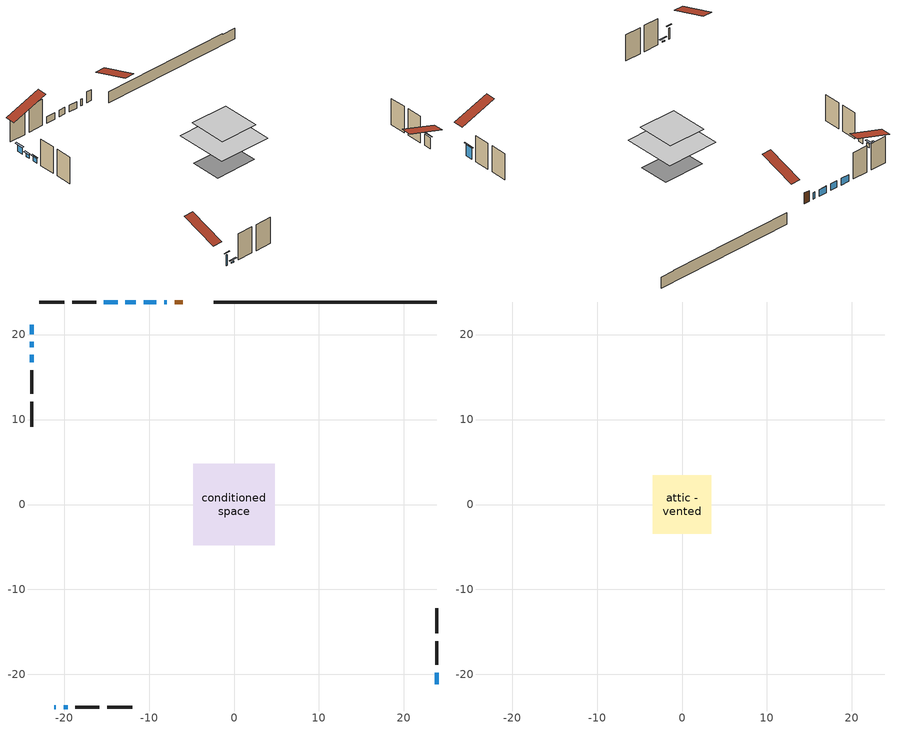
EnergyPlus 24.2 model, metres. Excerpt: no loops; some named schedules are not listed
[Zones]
conditioned space
 floor outside (Floor1 construction): -1.02,-1.02 -1.02,1.02 1.02,1.02 1.02,-1.02 z0.45
 floor adiabatic (AdiabaticFloorConstruction): -4.77,-4.77 -4.77,4.77 4.77,4.77 4.77,-4.77 z2.89
 floor foundation (Slab1 construction): -3.81,-2.74 -3.81,2.74 3.81,2.74 3.81,-2.74 z-1.68
 wall outside (AdiabaticWallConstruction 1): -6.02,23.83 -6.99,23.83 z0.45:2.48
 wall outside (AdiabaticWallConstruction): -23.83,21.13 -23.83,20.06 / -7.92,23.83 -8.2,23.83 / -9.13,23.83 -10.63,23.83 / -11.56,23.83 -12.78,23.83 / -13.71,23.83 -15.31,23.83 z0.45:1.67; -23.83,19.13 -23.83,18.52 z0.45:1.06; -21.13,-23.83 -20.97,-23.83 / 23.83,-21.13 23.83,-19.81 z0.45:2.48; -20.05,-23.83 -19.58,-23.83 z0.45:0.66; -23.83,17.59 -23.83,16.73 z0.45:1.42
 wall outside (Wall1 construction): -16.24,23.83 -19.03,23.83 / -18.66,-23.83 -15.86,-23.83 / -23.83,15.8 -23.83,13.01 / 23.83,-18.88 23.83,-16.08 z0.45:5.33
 wall outside (Wall2 construction): -19.96,23.83 -22.9,23.83 / -14.93,-23.83 -11.99,-23.83 / -23.83,12.08 -23.83,9.14 / 23.83,-15.16 23.83,-12.22 z0.45:5.33
 wall foundation (FoundationWall1 construction): -2.39,23.83,-1.68 -2.39,23.83,0.45 21.2,23.83,0.45 21.2,23.83,0.32 23.83,23.83,0.32 23.83,23.83,-1.68
 window (WindowConstruction): -23.83,21.13 -23.83,20.06 z0.45:1.67
 window (WindowConstruction 9): -7.92,23.83 -8.2,23.83 z0.45:1.67
 window (WindowConstruction 1): -23.83,19.13 -23.83,18.52 z0.45:1.06
 window (WindowConstruction 2): -9.13,23.83 -10.63,23.83 z0.45:1.67
 window (WindowConstruction 3): -11.56,23.83 -12.78,23.83 z0.45:1.67
 window (WindowConstruction 7): -21.13,-23.83 -20.97,-23.83 z0.45:2.48
 window (WindowConstruction 8): -20.05,-23.83 -19.59,-23.83 z0.45:0.65
 window (WindowConstruction 4): -23.83,17.59 -23.83,16.73 z0.45:1.42
 window (WindowConstruction 5): 23.83,-21.13 23.83,-19.81 z0.45:2.48
 window (WindowConstruction 6): -13.71,23.83 -15.31,23.83 z0.45:1.67
 door (Door): -6.02,23.83 -6.99,23.83 z0.45:2.48
 ceiling adiabatic (AdiabaticFloorConstruction): 4.77,-4.77 4.77,4.77 -4.77,4.77 -4.77,-4.77 z2.89
attic - vented
 floor to conditioned space (Floor2 construction Reversed): -3.45,-3.45 -3.45,3.45 3.45,3.45 3.45,-3.45 z5.33
 roof outside (Roof1 construction): -5.09,23.83,5.33 -5.09,17.11,7.57 -3.32,17.11,7.57 -3.32,23.83,5.33; -22.06,-23.83,5.33 -22.06,-17.11,7.57 -23.83,-17.11,7.57 -23.83,-23.83,5.33; -23.83,22.06,5.33 -17.11,22.06,7.57 -17.11,23.83,7.57 -23.83,23.83,5.33; 23.83,-22.06,5.33 17.11,-22.06,7.57 17.11,-23.83,7.57 23.83,-23.83,5.33
shading: -23.83,19.76 -23.83,21.43 -24.13,21.43 -24.13,19.76 z1.97; -23.83,18.22 -23.83,19.43 -24.13,19.43 -24.13,18.22 z1.36; -20.51,-23.83 -21.59,-23.83 -21.59,-23.98 -20.51,-23.98 z2.94; -19.13,-23.83 -20.51,-23.83 -20.51,-23.98 -19.13,-23.98 z1.11; -23.83,16.58 -23.83,17.74 -24.13,17.74 -24.13,16.58 z1.57; 23.83,-19.51 23.83,-21.43 23.98,-21.43 23.98,-19.51 z2.78
[Building]
Building 1: Terrain=Suburbs
[Site:Location]
Windsor AP_ON: Latitude {deg}=42.28; Longitude {deg}=-82.96; Time Zone {hr}=-5; Elevation {m}=190; Keep Site Location Information=Yes
[Site:GroundTemperature:Shallow]
6.34957, 4.46684, 4.31606, 5.20952, 8.79623, 12.3662, 15.4612, 17.4219, 17.5884, 15.9938, 12.9777, 9.51722
[Site:WaterMainsTemperature]
Calculation Method=Schedule; Temperature Schedule=mains temperature schedule
[Material] Roughness=Rough; Thermal Absorptance=0.9
Name | Thickness {m} | Conductivity {W/m-K} | Density {kg/m3} | Specific Heat {J/kg-K} | Solar Absorptance | Visible Absorptance
asphalt or fiberglass shingles | 0.00635 | 0.162714 | 1121.4 | 1465.45 | 0.4 | 0.4
ceiling loosefill ins | 0.0846667 | 0.0480833 | 16.02 | 1046.75 | 0.7 | 0.7
ceiling stud and cavity | 0.1397 | 0.0989241 | 65.682 | 1177.47 | 0.7 | 0.7
concrete 4.0 in. | 0.1016 | 1.803125 | 2242.8 | 837.4 | 0.7 | 0.7
concrete 8.0 in. | 0.2032 | 1.803125 | 2242.8 | 837.4 | 0.7 | 0.7
door material | 0.04445 | 0.053851 | 512.64 | 1214.23 | 0.7 | 0.7
exterior vertical ins | 0.00218552 | 0.029427 | 32.04 | 1214.23 | 0.7 | 0.7
floor covering | 0.0127 | 0.0433444 | 54.468 | 1339.84 | 0.6 | 0.6
floor rigid ins | 0.051816 | 0.029427 | 32.04 | 1214.23 | 0.7 | 0.7
floor rigid ins 1; wall rigid ins | 0.512978 | 0.029427 | 32.04 | 1214.23 | 0.7 | 0.7
floor stud and cavity | 0.1397 | 0.358674 | 92.3553 | 1139.71 | 0.7 | 0.7
floor stud and cavity 1 | 0.1397 | 1.75129 | 37.0049 | 1207.88 | 0.7 | 0.7
furniture material conditioned space 1 | 0.1524 | 0.115458 | 640.8 | 1214.23 | 0.6 | 0.6
gypsum board | 0.0127 | 0.160291 | 801 | 837.4 | 0.6 | 0.6
gypsum board 1 | 0.0127 | 0.160291 | 801 | 837.4 | 0.7 | 0.7
osb sheathing 0.5 in. | 0.0127 | 0.115458 | 512.64 | 1214.23 | 0.7 | 0.7
osb sheathing 0.75 in. | 0.01905 | 0.115458 | 512.64 | 1214.23 | 0.7 | 0.7
wall stud and cavity | 0.1397 | 0.100049 | 139.0536 | 1170.24 | 0.7 | 0.7
wall stud and cavity 1 | 0.1397 | 0.0867086 | 139.0536 | 1170.24 | 0.7 | 0.7
wall stud and cavity 2 | 0.0889 | 0.380278 | 52.3479 | 1209.89 | 0.7 | 0.7
wall stud and cavity 3 | 0.0889 | 0.391764 | 83.0341 | 1211.67 | 0.7 | 0.7
wood siding | 0.0254 | 0.102417 | 544.68 | 1172.36 | 0.4 | 0.4
wood siding 1; wood siding 2 | 0.0254 | 0.102417 | 544.68 | 1172.36 | 0.7 | 0.7
[WindowMaterial:SimpleGlazingSystem]
Name | U-Factor {W/m2-K} | Solar Heat Gain Coefficient
WindowMaterial | 2.90089 | 0.52
WindowMaterial 1 | 3.02467 | 0.37
WindowMaterial 2 | 2.870229 | 0.55
WindowMaterial 3 | 2.89408 | 0.53
WindowMaterial 4 | 2.94291 | 0.48
WindowMaterial 5 | 4.32153 | 0.63
WindowMaterial 6 | 1.71305 | 0.57
WindowMaterial 7 | 2.15991 | 0.3
WindowMaterial 8 | 2.13436 | 0.33
WindowMaterial 9 | 3.026374 | 0.26
[Construction]
AdiabaticFloorConstruction: floor stud and cavity 1, floor rigid ins 1, osb sheathing 0.75 in., floor covering
AdiabaticWallConstruction: wood siding 1, wall rigid ins, wall stud and cavity 2, gypsum board
AdiabaticWallConstruction 1: wood siding 2, wall rigid ins, wall stud and cavity 2, gypsum board
Door: door material
Floor1 construction: floor stud and cavity, floor rigid ins, osb sheathing 0.75 in., floor covering
Floor2 construction Reversed: gypsum board, ceiling stud and cavity, ceiling loosefill ins
FoundationWall1 construction: concrete 8.0 in., gypsum board 1
furniture construction conditioned space 1: furniture material conditioned space 1
PartitionWallConstruction: gypsum board, wall stud and cavity 3, gypsum board
Roof1 construction: asphalt or fiberglass shingles
Slab1 construction: concrete 4.0 in.
Wall1 construction: wood siding, osb sheathing 0.5 in., wall stud and cavity, gypsum board
Wall2 construction: wood siding, osb sheathing 0.5 in., wall stud and cavity 1, gypsum board
WindowConstruction: WindowMaterial
WindowConstruction 1: WindowMaterial 1
WindowConstruction 2: WindowMaterial 2
WindowConstruction 3: WindowMaterial 3
WindowConstruction 4: WindowMaterial 4
WindowConstruction 5: WindowMaterial 5
WindowConstruction 6: WindowMaterial 6
WindowConstruction 7: WindowMaterial 7
WindowConstruction 8: WindowMaterial 8
WindowConstruction 9: WindowMaterial 9
[Zone] Multiplier=1; Part of Total Floor Area=Yes
Name | Volume {m3}
attic - vented | 17.2976
conditioned space | 318.8
[Space]
Name | Zone | Volume {m3}
attic - vented 1 | attic - vented | 17.2976
conditioned space 1 | conditioned space | 318.8
[ZoneInfiltration:EffectiveLeakageArea]
infil attic - vented 1: Zone or Space=attic - vented 1; Schedule=Always On Discrete; Effective Air Leakage Area {cm2}=2114.67; Stack Coefficient=0.000155731; Wind Coefficient=8.43155e-06
[ZoneMixing]
whole house fan mix: Zone or Space=attic - vented; Schedule=Always On Continuous; Design Flow Rate Calculation Method=Flow/Zone; Design Flow Rate {m3/s}=0; Source Zone or Space=conditioned space
[SurfaceProperty:ExposedFoundationPerimeter]
Slab1: Exposed Perimeter Calculation Method=TotalExposedPerimeter; Total Exposed Perimeter {m}=26.22
[InternalMass] Zone or ZoneList=conditioned space; Space or SpaceList=conditioned space 1
Name | Construction | Surface Area {m2}
furniture mass conditioned space 1 | furniture construction conditioned space 1 | 54.7977
partition wall mass | PartitionWallConstruction | 136.994
[Lights]
interior lighting: Zone or ZoneList or Space or SpaceList=conditioned space 1; Schedule=interior lighting schedule; Design Level Calculation Method=LightingLevel; Lighting Level {W}=343.2; Return Air Fraction=0; Fraction Radiant=0.6; Fraction Visible=0.2; Fraction Replaceable=1
[People]
occupants: Zone or ZoneList or Space or SpaceList=conditioned space 1; Number of People Schedule=occupants schedule; Number of People Calculation Method=People; Number of People=3; Fraction Radiant=0.314171; Sensible Heat Fraction=0.56303; Activity Level Schedule=occupants activity schedule; Carbon Dioxide Generation Rate {m3/s-W}=0; Enable ASHRAE 55 Comfort Warnings=No; Mean Radiant Temperature Calculation Type=EnclosureAveraged
[ElectricEquipment] Zone or ZoneList or Space or SpaceList=conditioned space 1; Design Level Calculation Method=EquipmentLevel
Name | Schedule | Design Level {W} | Fraction Latent | Fraction Radiant | Fraction Lost
clothes dryer | clothes dryer schedule | 140.772 | 0.015 | 0.081 | 0.85
clothes washer | clothes washer schedule | 32.1985 | 0.03 | 0.162 | 0.7
cooking range | cooking range schedule | 215.147 | 0.08 | 0.432 | 0.2
dishwasher | dishwasher schedule | 66.8632 | 0.3 | 0.18 | 0.4
fridge | fridge schedule | 72.9452 | 0 | 0.6 | 0
mech vent house fan | mech vent house fan schedule | 0 | 0 | 0 | 1
mech vent house fan cfis | mech vent house fan cfis schedule | 0 | 0 | 0 | 0
misc plug loads | misc plug loads schedule | 494.7 | 0.045 | 0.513 | 0.1
whole house fan | Always On Discrete | 0 | 0 | 0 | 1
[OtherEquipment] Zone or ZoneList or Space or SpaceList=conditioned space 1; Design Level Calculation Method=EquipmentLevel
Name | Fuel Type | Schedule | Design Level {W} | Fraction Latent | Fraction Radiant | Fraction Lost
clothes dryer 1 | Electricity | clothes dryer schedule | 0 | 0.015 | 0.081 | 0.85
cooking range 1 | Electricity | cooking range schedule | 0 | 0.08 | 0.432 | 0.2
general water use latent | None | general water use schedule | 62.594 | 1 | 0 | 0
general water use sensible | None | general water use schedule | -61.6891 | 0 | 0.6 | 0
mech vent house fan latent load | None | Always On Discrete | 0 | 1 | 0 | 0
mech vent house fan sensible load | None | Always On Discrete | 0 | 0 | 0 | 0
water heater energy adjustment1 | Electricity | Always On Discrete | 0.01 | 0 | 0 | 1
[ZoneInfiltration:DesignFlowRate] Zone or ZoneList or Space or SpaceList=conditioned space 1; Schedule=Always On Discrete; Design Flow Rate Calculation Method=Flow/Zone; Design Flow Rate {m3/s}=0
infil flow; natural vent flow; whole house fan flow
[ZoneControl:Thermostat]
conditioned space Thermostat: Zone or ZoneList=conditioned space; Control Type Schedule=conditioned space Thermostat Schedule; Control 1=conditioned space temperature setpoint; Temperature Difference Between Cutout And Setpoint {deltaC}=0
[ZoneHVAC:Baseboard:Convective:Electric]
electric baseboard: Availability Schedule=Always On Discrete; Heating Design Capacity {W}=7619.85; Efficiency=1
[Zone equipment]
conditioned space: electric baseboard
[Foundation:Kiva]
Foundation Kiva 1: Initial Indoor Air Temperature {C}=18; Wall Height Above Grade {m}=0.450007; Wall Depth Below Slab {m}=0.2032; Custom Block Material Name 1=exterior vertical ins; Custom Block Depth 1 {m}=2.13; Custom Block X Position 1 {m}=0.2159; Custom Block Z Position 1 {m}=0
[Foundation:Kiva:Settings]
Soil Conductivity {W/m-K}=0.849921; Soil Density {kg/m3}=1842.3; Soil Specific Heat {J/kg-K}=418.7; Ground Solar Absorptivity=0.9; Ground Thermal Absorptivity=0.9; Ground Surface Roughness {m}=0.03; Far-Field Width {m}=40; Deep-Ground Boundary Condition=ZeroFlux; Deep-Ground Depth {m}=40; Minimum Cell Dimension {m}=0.2; Maximum Cell Growth Coefficient=3; Simulation Timestep=Timestep
[Exterior:Lights]
exterior lighting: Schedule=exterior lighting schedule; Design Level {W}=75.6
[EnergyManagementSystem:GlobalVariable]
infil_program_Qfan
infil_program_Qinf
natural_vent_program_Qnv
natural_vent_program_Qwhf
[EnergyManagementSystem:Sensor]
Name | Output:Variable or Output:Meter Index Key | Output:Variable or Output:Meter
airflow_gain | infil flow | Infiltration Sensible Heat Gain Energy
airflow_gain_1 | natural vent flow | Infiltration Sensible Heat Gain Energy
airflow_gain_2 | whole house fan flow | Infiltration Sensible Heat Gain Energy
airflow_loss | infil flow | Infiltration Sensible Heat Loss Energy
airflow_loss_1 | natural vent flow | Infiltration Sensible Heat Loss Energy
airflow_loss_2 | whole house fan flow | Infiltration Sensible Heat Loss Energy
clg_load_cond |  | Cooling:EnergyTransfer:Zone:CONDITIONED SPACE
clg_sp_s; clg_sp_s_1 | cooling setpoint | Schedule Value
clothes_dryer_exhaust_0_sch_s | clothes dryer exhaust 0 schedule | Schedule Value
conditioned_space_clg_unmet_s | conditioned space | Zone Cooling Setpoint Not Met Time
conditioned_space_htg_unmet_s | conditioned space | Zone Heating Setpoint Not Met Time
cool_season | cooling season schedule | Schedule Value
fridge_tin_s | conditioned space | Zone Mean Air Temperature
htg_load_cond |  | Heating:EnergyTransfer:Zone:CONDITIONED SPACE
htg_sp_s; htg_sp_s_1 | heating setpoint | Schedule Value
ig_ee_conv | clothes dryer | Electric Equipment Convective Heating Energy
ig_ee_conv_2 | cooking range | Electric Equipment Convective Heating Energy
ig_ee_conv_4 | fridge | Electric Equipment Convective Heating Energy
ig_ee_conv_5 | misc plug loads | Electric Equipment Convective Heating Energy
ig_ee_conv_6 | whole house fan | Electric Equipment Convective Heating Energy
ig_ee_rad | clothes dryer | Electric Equipment Radiant Heating Energy
ig_ee_rad_2 | cooking range | Electric Equipment Radiant Heating Energy
ig_ee_rad_4 | fridge | Electric Equipment Radiant Heating Energy
ig_ee_rad_5 | misc plug loads | Electric Equipment Radiant Heating Energy
ig_ee_rad_6 | whole house fan | Electric Equipment Radiant Heating Energy
ig_lgt_conv | interior lighting | Lights Convective Heating Energy
ig_lgt_rad | interior lighting | Lights Radiant Heating Energy
ig_lgt_vis | interior lighting | Lights Visible Radiation Heating Energy
ig_oe_conv | clothes dryer 1 | Other Equipment Convective Heating Energy
ig_oe_conv_1 | cooking range 1 | Other Equipment Convective Heating Energy
ig_oe_conv_2 | general water use latent | Other Equipment Convective Heating Energy
ig_oe_conv_3 | general water use sensible | Other Equipment Convective Heating Energy
ig_oe_conv_4 | water heater energy adjustment1 | Other Equipment Convective Heating Energy
ig_oe_rad | clothes dryer 1 | Other Equipment Radiant Heating Energy
ig_oe_rad_1 | cooking range 1 | Other Equipment Radiant Heating Energy
ig_oe_rad_2 | general water use latent | Other Equipment Radiant Heating Energy
ig_oe_rad_3 | general water use sensible | Other Equipment Radiant Heating Energy
ig_oe_rad_4 | water heater energy adjustment1 | Other Equipment Radiant Heating Energy
ig_ppl_conv | occupants | People Convective Heating Energy
ig_ppl_rad | occupants | People Radiant Heating Energy
im_conv | furniture mass conditioned space 1 | Surface Inside Face Convection Heat Gain Energy
im_conv_1 | partition wall mass | Surface Inside Face Convection Heat Gain Energy
im_ig | furniture mass conditioned space 1 | Surface Inside Face Internal Gains Radiation Heat Gain Energy
im_ig_1 | partition wall mass | Surface Inside Face Internal Gains Radiation Heat Gain Energy
im_lgt | furniture mass conditioned space 1 | Surface Inside Face Lights Radiation Heat Gain Energy
im_lgt_1 | partition wall mass | Surface Inside Face Lights Radiation Heat Gain Energy
im_sol | furniture mass conditioned space 1 | Surface Inside Face Solar Radiation Heat Gain Energy
im_sol_1 | partition wall mass | Surface Inside Face Solar Radiation Heat Gain Energy
im_surf | furniture mass conditioned space 1 | Surface Inside Face Net Surface Thermal Radiation Heat Gain Energy
im_surf_1 | partition wall mass | Surface Inside Face Net Surface Thermal Radiation Heat Gain Energy
mv_conv | mech vent house fan | Electric Equipment Convective Heating Energy
mv_conv_1 | mech vent house fan cfis | Electric Equipment Convective Heating Energy
mv_conv_2 | mech vent house fan latent load | Other Equipment Convective Heating Energy
mv_conv_3 | mech vent house fan sensible load | Other Equipment Convective Heating Energy
mv_rad | mech vent house fan | Electric Equipment Radiant Heating Energy
mv_rad_1 | mech vent house fan cfis | Electric Equipment Radiant Heating Energy
mv_rad_2 | mech vent house fan latent load | Other Equipment Radiant Heating Energy
mv_rad_3 | mech vent house fan sensible load | Other Equipment Radiant Heating Energy
natural_vent_s | natural vent schedule | Schedule Value
out_pb_s |  | Site Outdoor Air Barometric Pressure
out_wt_s |  | Site Outdoor Air Humidity Ratio
site_vw_s |  | Site Wind Speed
ss_back_out | Window1 | Surface Window Shortwave from Zone Back Out Window Heat Transfer Rate
ss_back_out_1 | Window10 | Surface Window Shortwave from Zone Back Out Window Heat Transfer Rate
ss_back_out_2 | Window2 | Surface Window Shortwave from Zone Back Out Window Heat Transfer Rate
ss_back_out_3 | Window3 | Surface Window Shortwave from Zone Back Out Window Heat Transfer Rate
ss_back_out_4 | Window4 | Surface Window Shortwave from Zone Back Out Window Heat Transfer Rate
ss_back_out_5 | Window5 | Surface Window Shortwave from Zone Back Out Window Heat Transfer Rate
ss_back_out_6 | Window6 | Surface Window Shortwave from Zone Back Out Window Heat Transfer Rate
ss_back_out_7 | Window7 | Surface Window Shortwave from Zone Back Out Window Heat Transfer Rate
ss_back_out_8 | Window8 | Surface Window Shortwave from Zone Back Out Window Heat Transfer Rate
ss_back_out_9 | Window9 | Surface Window Shortwave from Zone Back Out Window Heat Transfer Rate
ss_conv | Door1 | Surface Inside Face Convection Heat Gain Energy
ss_conv_1 | Window1 | Surface Inside Face Convection Heat Gain Energy
ss_conv_10 | Window9 | Surface Inside Face Convection Heat Gain Energy
ss_conv_2 | Window10 | Surface Inside Face Convection Heat Gain Energy
ss_conv_3 | Window2 | Surface Inside Face Convection Heat Gain Energy
ss_conv_4 | Window3 | Surface Inside Face Convection Heat Gain Energy
ss_conv_5 | Window4 | Surface Inside Face Convection Heat Gain Energy
ss_conv_6 | Window5 | Surface Inside Face Convection Heat Gain Energy
ss_conv_7 | Window6 | Surface Inside Face Convection Heat Gain Energy
ss_conv_8 | Window7 | Surface Inside Face Convection Heat Gain Energy
ss_conv_9 | Window8 | Surface Inside Face Convection Heat Gain Energy
ss_ig | Door1 | Surface Inside Face Internal Gains Radiation Heat Gain Energy
ss_ig_1 | Window1 | Surface Inside Face Internal Gains Radiation Heat Gain Energy
ss_ig_10 | Window9 | Surface Inside Face Internal Gains Radiation Heat Gain Energy
ss_ig_2 | Window10 | Surface Inside Face Internal Gains Radiation Heat Gain Energy
ss_ig_3 | Window2 | Surface Inside Face Internal Gains Radiation Heat Gain Energy
ss_ig_4 | Window3 | Surface Inside Face Internal Gains Radiation Heat Gain Energy
ss_ig_5 | Window4 | Surface Inside Face Internal Gains Radiation Heat Gain Energy
ss_ig_6 | Window5 | Surface Inside Face Internal Gains Radiation Heat Gain Energy
ss_ig_7 | Window6 | Surface Inside Face Internal Gains Radiation Heat Gain Energy
ss_ig_8 | Window7 | Surface Inside Face Internal Gains Radiation Heat Gain Energy
ss_ig_9 | Window8 | Surface Inside Face Internal Gains Radiation Heat Gain Energy
ss_lgt | Door1 | Surface Inside Face Lights Radiation Heat Gain Energy
ss_sol | Door1 | Surface Inside Face Solar Radiation Heat Gain Energy
ss_surf | Door1 | Surface Inside Face Net Surface Thermal Radiation Heat Gain Energy
ss_surf_1 | Window1 | Surface Inside Face Net Surface Thermal Radiation Heat Gain Energy
ss_surf_10 | Window9 | Surface Inside Face Net Surface Thermal Radiation Heat Gain Energy
ss_surf_2 | Window10 | Surface Inside Face Net Surface Thermal Radiation Heat Gain Energy
ss_surf_3 | Window2 | Surface Inside Face Net Surface Thermal Radiation Heat Gain Energy
ss_surf_4 | Window3 | Surface Inside Face Net Surface Thermal Radiation Heat Gain Energy
ss_surf_5 | Window4 | Surface Inside Face Net Surface Thermal Radiation Heat Gain Energy
ss_surf_6 | Window5 | Surface Inside Face Net Surface Thermal Radiation Heat Gain Energy
ss_surf_7 | Window6 | Surface Inside Face Net Surface Thermal Radiation Heat Gain Energy
ss_surf_8 | Window7 | Surface Inside Face Net Surface Thermal Radiation Heat Gain Energy
ss_surf_9 | Window8 | Surface Inside Face Net Surface Thermal Radiation Heat Gain Energy
ss_trans_in | Window1 | Surface Window Transmitted Solar Radiation Rate
ss_trans_in_1 | Window10 | Surface Window Transmitted Solar Radiation Rate
ss_trans_in_2 | Window2 | Surface Window Transmitted Solar Radiation Rate
ss_trans_in_3 | Window3 | Surface Window Transmitted Solar Radiation Rate
ss_trans_in_4 | Window4 | Surface Window Transmitted Solar Radiation Rate
ss_trans_in_5 | Window5 | Surface Window Transmitted Solar Radiation Rate
ss_trans_in_6 | Window6 | Surface Window Transmitted Solar Radiation Rate
ss_trans_in_7 | Window7 | Surface Window Transmitted Solar Radiation Rate
ss_trans_in_8 | Window8 | Surface Window Transmitted Solar Radiation Rate
ss_trans_in_9 | Window9 | Surface Window Transmitted Solar Radiation Rate
ss_trans_out | Window1 | Surface Inside Face Initial Transmitted Diffuse Transmitted Out Window Solar Radiation Rate
ss_trans_out_1 | Window10 | Surface Inside Face Initial Transmitted Diffuse Transmitted Out Window Solar Radiation Rate
ss_trans_out_2 | Window2 | Surface Inside Face Initial Transmitted Diffuse Transmitted Out Window Solar Radiation Rate
ss_trans_out_3 | Window3 | Surface Inside Face Initial Transmitted Diffuse Transmitted Out Window Solar Radiation Rate
ss_trans_out_4 | Window4 | Surface Inside Face Initial Transmitted Diffuse Transmitted Out Window Solar Radiation Rate
ss_trans_out_5 | Window5 | Surface Inside Face Initial Transmitted Diffuse Transmitted Out Window Solar Radiation Rate
ss_trans_out_6 | Window6 | Surface Inside Face Initial Transmitted Diffuse Transmitted Out Window Solar Radiation Rate
ss_trans_out_7 | Window7 | Surface Inside Face Initial Transmitted Diffuse Transmitted Out Window Solar Radiation Rate
ss_trans_out_8 | Window8 | Surface Inside Face Initial Transmitted Diffuse Transmitted Out Window Solar Radiation Rate
ss_trans_out_9 | Window9 | Surface Inside Face Initial Transmitted Diffuse Transmitted Out Window Solar Radiation Rate
s_conv | Floor1 | Surface Inside Face Convection Heat Gain Energy
s_conv_1 | Floor2 | Surface Inside Face Convection Heat Gain Energy
s_conv_10 | Wall2:0 | Surface Inside Face Convection Heat Gain Energy
s_conv_11 | Wall2:180 | Surface Inside Face Convection Heat Gain Energy
s_conv_12 | Wall2:270 | Surface Inside Face Convection Heat Gain Energy
s_conv_13 | Wall2:90 | Surface Inside Face Convection Heat Gain Energy
s_conv_2 | FoundationWall1 | Surface Inside Face Convection Heat Gain Energy
s_conv_3 | inferred conditioned ceiling | Surface Inside Face Convection Heat Gain Energy
s_conv_4 | inferred conditioned floor | Surface Inside Face Convection Heat Gain Energy
s_conv_5 | Slab1 | Surface Inside Face Convection Heat Gain Energy
s_conv_6 | Wall1:0 | Surface Inside Face Convection Heat Gain Energy
s_conv_7 | Wall1:180 | Surface Inside Face Convection Heat Gain Energy
s_conv_8 | Wall1:270 | Surface Inside Face Convection Heat Gain Energy
s_conv_9 | Wall1:90 | Surface Inside Face Convection Heat Gain Energy
s_ig | Floor1 | Surface Inside Face Internal Gains Radiation Heat Gain Energy
s_ig_1 | Floor2 | Surface Inside Face Internal Gains Radiation Heat Gain Energy
s_ig_10 | Wall2:0 | Surface Inside Face Internal Gains Radiation Heat Gain Energy
s_ig_11 | Wall2:180 | Surface Inside Face Internal Gains Radiation Heat Gain Energy
s_ig_12 | Wall2:270 | Surface Inside Face Internal Gains Radiation Heat Gain Energy
s_ig_13 | Wall2:90 | Surface Inside Face Internal Gains Radiation Heat Gain Energy
s_ig_2 | FoundationWall1 | Surface Inside Face Internal Gains Radiation Heat Gain Energy
s_ig_3 | inferred conditioned ceiling | Surface Inside Face Internal Gains Radiation Heat Gain Energy
s_ig_4 | inferred conditioned floor | Surface Inside Face Internal Gains Radiation Heat Gain Energy
s_ig_5 | Slab1 | Surface Inside Face Internal Gains Radiation Heat Gain Energy
s_ig_6 | Wall1:0 | Surface Inside Face Internal Gains Radiation Heat Gain Energy
s_ig_7 | Wall1:180 | Surface Inside Face Internal Gains Radiation Heat Gain Energy
s_ig_8 | Wall1:270 | Surface Inside Face Internal Gains Radiation Heat Gain Energy
s_ig_9 | Wall1:90 | Surface Inside Face Internal Gains Radiation Heat Gain Energy
s_lgt | Floor1 | Surface Inside Face Lights Radiation Heat Gain Energy
s_lgt_1 | Floor2 | Surface Inside Face Lights Radiation Heat Gain Energy
s_lgt_10 | Wall2:0 | Surface Inside Face Lights Radiation Heat Gain Energy
s_lgt_11 | Wall2:180 | Surface Inside Face Lights Radiation Heat Gain Energy
s_lgt_12 | Wall2:270 | Surface Inside Face Lights Radiation Heat Gain Energy
s_lgt_13 | Wall2:90 | Surface Inside Face Lights Radiation Heat Gain Energy
